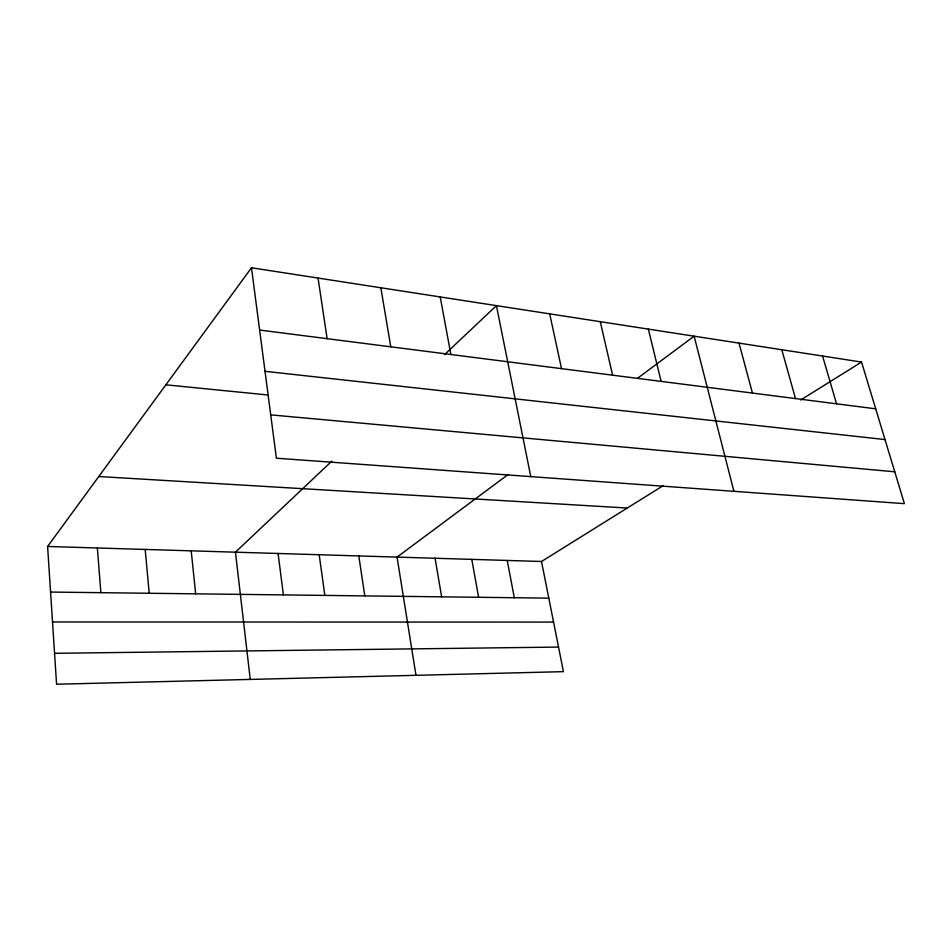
<?xml version="1.0" encoding="UTF-8"?>
<svg xmlns="http://www.w3.org/2000/svg" width="952" height="952" viewBox="0 0 952 952"><rect width="100%" height="100%" fill="white"/><g stroke="black" fill="none" stroke-linecap="round" stroke-linejoin="round"><path stroke-width="1.43" d="M663.139 485.687L541.498 561.49L563.441 671.66L56.573 684.226L47.6 546.472L251.483 267.774L861.548 362.058L904.4 503.656L276.389 458.209L251.483 267.774M331.82 461.149L235.453 552.184L250.257 679.431M444.56 354.62L496.42 305.628L530.776 476.619M508.225 474.429L397.055 557.098L415.976 675.325M637.614 378.206L694.127 336.187L733.909 491.315M800.632 400.018L861.548 362.058M54.562 653.31L558.538 647.074M52.515 621.977L553.564 622.084M50.575 592.061L548.792 598.142M47.6 546.472L541.498 561.49M98.77 476.524L627.285 508.035M270.713 414.87L894.761 471.799M165.862 384.81L268.309 395.032M265.025 371.316L885.003 439.562M259.622 330.047L875.697 408.825M822.587 356.036L836.546 403.815M781.794 349.729L795.503 398.567M739.026 343.125L752.449 393.069M648.36 329.106L661.104 381.383M600.284 321.681L612.6 375.183M549.697 313.863L561.537 368.65M507.237 560.454L514.306 597.713M440.217 296.941L450.867 354.501M471.787 559.371L478.618 597.285M435.076 558.253L441.645 596.833M380.848 287.766L390.772 346.814M318.039 278.055L327.131 338.686M358.809 555.932L364.794 595.892M319.182 554.73L324.834 595.405M278.091 553.481L283.387 594.905M191.197 550.839L195.672 593.834M145.192 549.435L149.214 593.263M97.366 547.983L100.888 592.679"/></g></svg>
